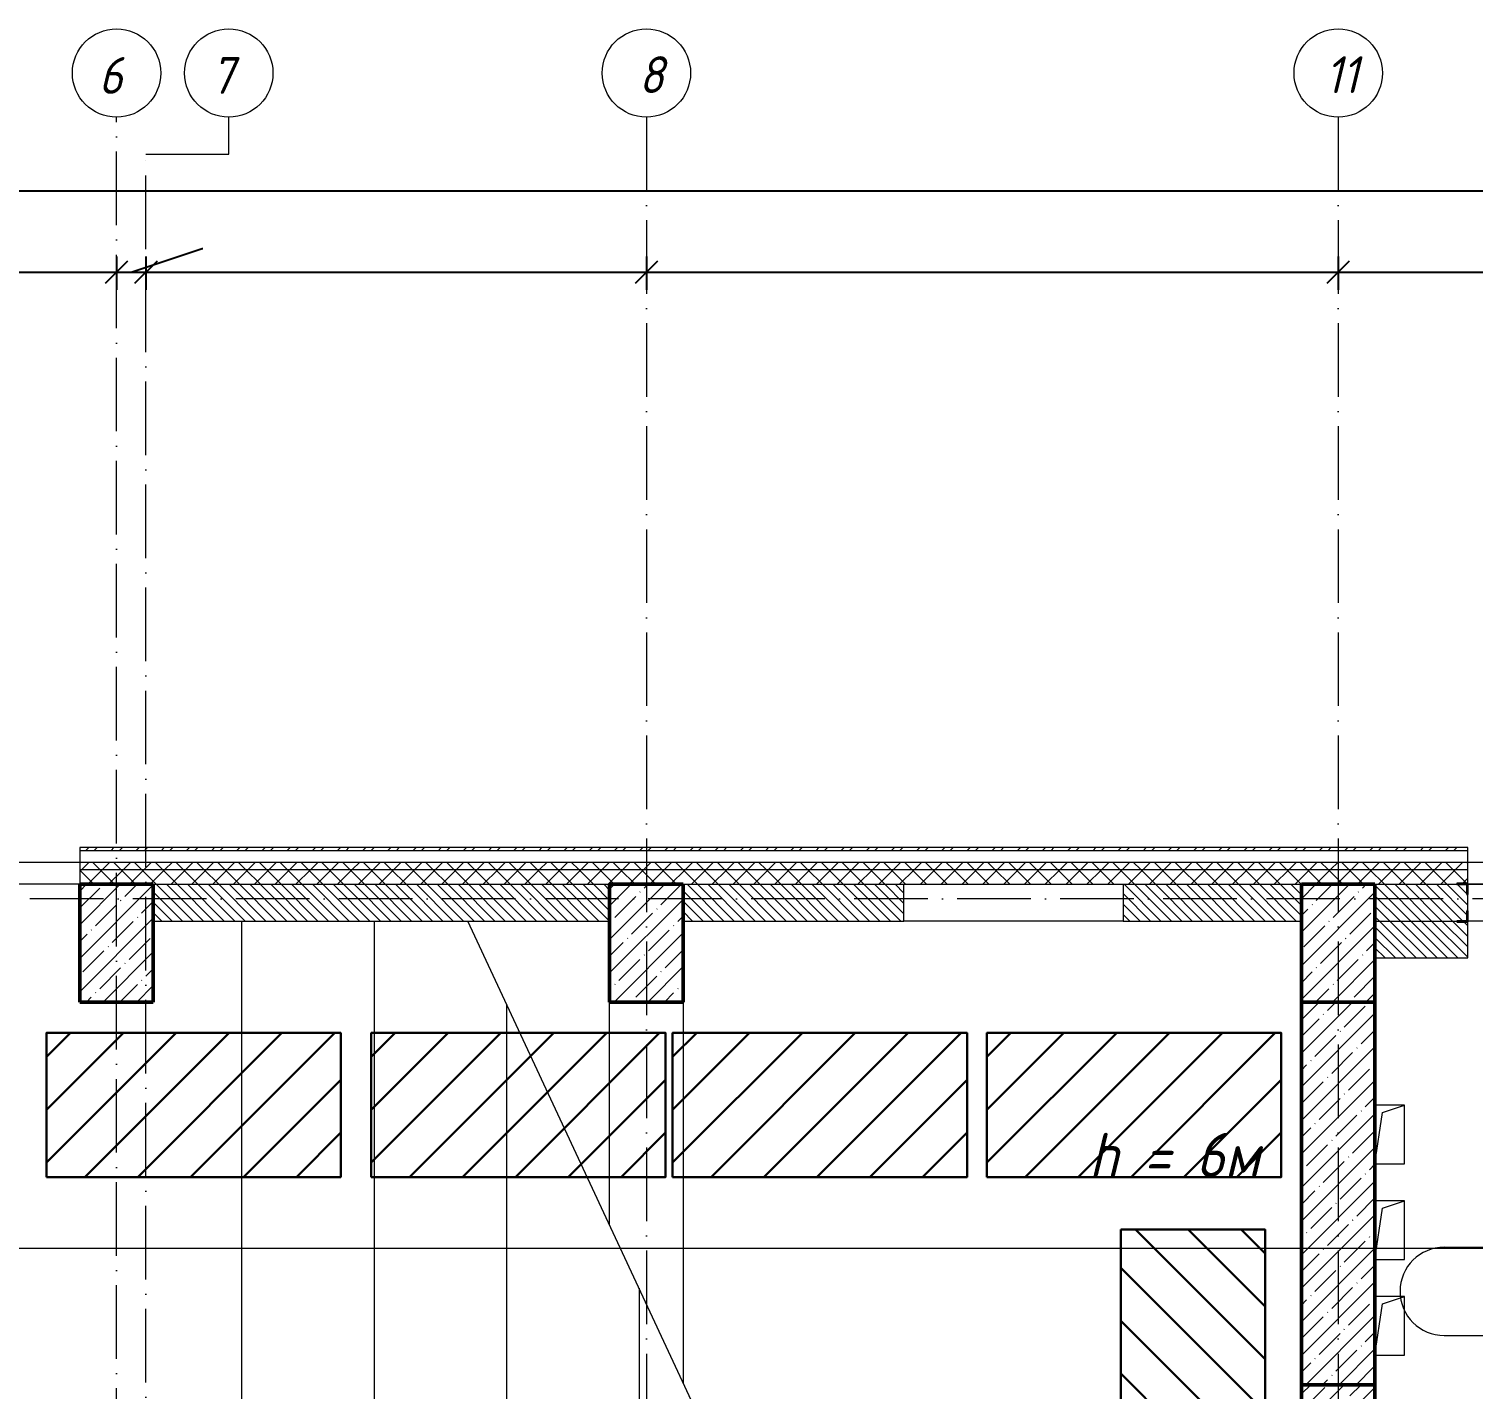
# Model space of a CAD drawing. Header units: millimetres. Extents: x -356862 to 418287, y 0 to 839748.
# Drawn here: x -167461 to -157648, y 541267 to 550509 of the extents above; entities that cross this region are included whole.
import ezdxf

# ---------------------------------------------------------------- set-up
doc = ezdxf.new("R2010")
doc.units = ezdxf.units.MM
doc.linetypes.add('50_200_ШТРИХ_1Т_ш5_п1_п1_', pattern=[700, 500, -100, 0, -100])
for name, color, linetype, lineweight in [('0) строит. леса', 20, 'Continuous', 30), ('A-____-____-DIMS', 7, 'Continuous', 9), ('A-GENM-____-MCUT', 7, 'Continuous', 25), ('A-GENM-____-OTLN', 7, 'Continuous', 9), ('A-GENM-____-OTLN-1', 7, 'Continuous', 25), ('A-WALL-____-MCUT', 7, 'Continuous', 13), ('A-WALL-____-MCUT-1', 7, 'Continuous', 9), ('A-WALL-____-MCUT-2', 7, 'Continuous', 50), ('A-WALL-____-OTLN', 7, 'Continuous', 9), ('A-WALL-____-PATT-1', 7, 'Continuous', 9), ('A-WALL-FNSH-MCUT-1', 7, 'Continuous', 9), ('I-WALL-____-OTLN', 7, 'Continuous', 9), ('S-COLS-____-MCUT', 7, 'Continuous', 50), ('S-COLS-____-OTLN', 7, 'Continuous', 9), ('S-GRID-____-IDEN', 7, 'Continuous', 9), ('S-GRID-____-OTLN', 7, 'Continuous', 9), ('S-GRID-____-OTLN-1', 7, '50_200_ШТРИХ_1Т_ш5_п1_п1_', 9), ('S-STRS-____-MBND', 7, 'Continuous', 9), ('S-STRS-____-OTLN-1', 7, 'Continuous', 9)]:
    doc.layers.add(name, color=color, linetype=linetype, lineweight=lineweight)
doc.layers.add('A-AREA-IDEN-1', color=7, linetype='Continuous', lineweight=9, true_color=0x000000)
doc.layers.add('G-____-____-SYMB-1', color=9, linetype='Continuous', lineweight=9, true_color=0x808080)
doc.styles.add('ISOCPEUR_I', font='isocpeui.ttf', dxfattribs={"width": 0.9, "height": 2.5})
doc.styles.add('ISOCPEUR_I_9', font='isocpeui.ttf', dxfattribs={"width": 0.9, "height": 250})
doc.dimstyles.new('ISO-2_5_0_9К_БОЛЬШОЙ_ОСИ', dxfattribs={"dimscale": 304.8, "dimtxt": 248.995294, "dimasz": 0.492126, "dimexe": 0.393701, "dimexo": 0, "dimgap": 0, "dimtad": 1, "dimdec": 0, "dimzin": 0, "dimdsep": 46, "dimtxsty": 'ISOCPEUR_I', "dimblk1": 'OBLIQUE', "dimblk2": 'OBLIQUE', "dimsah": 1, "dimcen": 0.09, "dimdle": 0.393701, "dimazin": 0, "dimtfac": 1, "dimtdec": 4, "dimtix": 1, "dimtmove": 0, "dimatfit": 3, "dimfxl": 1, "dimtvp": 1, "dimtolj": 1, "dimtzin": 0, "dimarcsym": 2})
doc.dimstyles.new('ISO-2_5_0_9К_БОЛЬШОЙ_ОСИ_1', dxfattribs={"dimscale": 304.8, "dimtxt": 248.995294, "dimasz": 0.492126, "dimexe": 0.393701, "dimexo": 0, "dimgap": 0, "dimtad": 1, "dimdec": 0, "dimzin": 0, "dimdsep": 46, "dimtxsty": 'ISOCPEUR_I', "dimblk1": 'OBLIQUE', "dimblk2": 'OBLIQUE', "dimsah": 1, "dimcen": 0.09, "dimdle": 0.393701, "dimazin": 0, "dimtfac": 1, "dimtdec": 4, "dimtix": 1, "dimtmove": 1, "dimatfit": 3, "dimfxl": 1, "dimtvp": 1, "dimtolj": 1, "dimtzin": 0, "dimarcsym": 2})
doc.dimstyles.new('ISO-2_5_0_9К_БОЛЬШОЙ_ОСИ_2', dxfattribs={"dimscale": 304.8, "dimtxt": 248.995294, "dimasz": 0.492126, "dimexe": 0.393701, "dimexo": 0, "dimgap": 0, "dimtad": 1, "dimdec": 0, "dimzin": 0, "dimdsep": 46, "dimtxsty": 'ISOCPEUR_I_9', "dimblk1": 'OBLIQUE', "dimblk2": 'OBLIQUE', "dimsah": 1, "dimcen": 0.09, "dimdle": 0.393701, "dimazin": 0, "dimtfac": 1, "dimtdec": 4, "dimtix": 1, "dimtmove": 2, "dimatfit": 3, "dimfxl": 1, "dimtvp": 1, "dimtolj": 1, "dimtzin": 0, "dimarcsym": 2})
pattern_1 = [(135, (-176515.067, 459015.94), (-35.35534, -35.35534), [])]
pattern_2 = [(45, (-176515.07, 459015.94), (-70.71068, 70.71068), []), (135, (-176515.07, 459015.94), (-70.71068, -70.71068), [])]

# ---------------------------------------------------------------- blocks, each defined once
blk = doc.blocks.new('BSC_Колонна _Прямоугольная - 500х800-25984396-АР1_План отверстий 1 этажа в осях 1-64_Ю-ЯЯ')
at = {"layer": 'S-COLS-____-OTLN'}
h = blk.add_hatch(dxfattribs=at)
h.set_pattern_fill('FP_14', color=256, style=0, pattern_type=2)
h.set_pattern_definition([(45, (-9650, -85281.04), (-114.04925, 114.04925), []), (45, (-9535.95, -85281.04), (-114.04925, 114.04925), [201.613, -40.323, 3.353, -36.97])])
h.paths.add_polyline_path([(-250, -400), (250, -400), (250, 400), (-250, 400)], flags=0)
at = {"layer": 'S-COLS-____-MCUT'}
for p, q in [((250, 400), (-250, 400)), ((-250, 400), (-250, -400)), ((250, -400), (250, 400)), ((-250, -400), (250, -400))]:
    blk.add_line(p, q, dxfattribs=at)
blk = doc.blocks.new('BSC_Колонна _Прямоугольная - 500х800-V68-АР1_План отверстий 1 этажа в осях 1-64_Ю-ЯЯ')
at = {"layer": 'S-COLS-____-OTLN'}
h = blk.add_hatch(dxfattribs=at)
h.set_pattern_fill('FP_76', color=256, style=0, pattern_type=2)
h.set_pattern_definition([(45, (-13250, -85281.04), (-114.04925, 114.04925), []), (45, (-13135.95, -85281.04), (-114.04925, 114.04925), [201.613, -40.323, 3.353, -36.97])])
h.paths.add_polyline_path([(-250, -400), (250, -400), (250, 400), (-250, 400)], flags=0)
at = {"layer": 'S-COLS-____-MCUT'}
for p, q in [((250, 400), (-250, 400)), ((-250, 400), (-250, -400)), ((250, -400), (250, 400)), ((-250, -400), (250, -400))]:
    blk.add_line(p, q, dxfattribs=at)
blk = doc.blocks.new('BSC_Колонна _Прямоугольная - 500х800-V69-АР1_План отверстий 1 этажа в осях 1-64_Ю-ЯЯ')
at = {"layer": 'S-COLS-____-OTLN'}
h = blk.add_hatch(dxfattribs=at)
h.set_pattern_fill('FP_77', color=256, style=0, pattern_type=2)
h.set_pattern_definition([(45, (-17950, -85281.04), (-114.04925, 114.04925), []), (45, (-17835.95, -85281.04), (-114.04925, 114.04925), [201.613, -40.323, 3.353, -36.97])])
h.paths.add_polyline_path([(-250, -400), (250, -400), (250, 400), (-250, 400)], flags=0)
at = {"layer": 'S-COLS-____-MCUT'}
for p, q in [((250, 400), (-250, 400)), ((-250, 400), (-250, -400)), ((250, -400), (250, 400)), ((-250, -400), (250, -400))]:
    blk.add_line(p, q, dxfattribs=at)
blk = doc.blocks.new('BSC_Колонна _Прямоугольная - 500х500-28077406-АР1_План отверстий 1 этажа в осях 1-64_Ю-ЯЯ')
at = {"layer": 'S-COLS-____-OTLN'}
h = blk.add_hatch(dxfattribs=at)
h.set_pattern_fill('FP_158', color=256, style=0, pattern_type=2)
h.set_pattern_definition([(45, (-17950, -82031.04), (-114.04925, 114.04925), []), (45, (-17835.95, -82031.04), (-114.04925, 114.04925), [201.613, -40.323, 3.353, -36.97])])
h.paths.add_polyline_path([(-250, -250), (250, -250), (250, 250), (-250, 250)], flags=0)
at = {"layer": 'S-COLS-____-MCUT'}
for p, q in [((250, 250), (-250, 250)), ((-250, 250), (-250, -250)), ((250, -250), (250, 250)), ((-250, -250), (250, -250))]:
    blk.add_line(p, q, dxfattribs=at)
blk = doc.blocks.new('Фахверк_СКБ_Уголок - 250_2700-27497298-АР1_План отверстий 1 этажа в осях 1-64_Ю-ЯЯ')
at = {"layer": 'A-GENM-____-MCUT'}
for p, q in [((200, 181), (125, 181)), ((125, 181), (125, 106)), ((125, 106), (131, 106)), ((131, 106), (131, 175)), ((131, 175), (200, 175)), ((200, 175), (200, 181)), ((131, -6), (125, -6)), ((125, -6), (125, -81)), ((125, -81), (200, -81)), ((131, -75), (131, -6)), ((200, -75), (131, -75)), ((200, -81), (200, -75))]:
    blk.add_line(p, q, dxfattribs=at)
blk = doc.blocks.new('AR_Отверстие прямоугольное _в плите_ - AR_Отверстие прямоугольное _в плите_-V176-АР1_План отверстий 1 этажа в осях 1-64_Ю-ЯЯ')
at = {"layer": 'A-GENM-____-OTLN'}
for p, q in [((100, 200), (-100, 200)), ((-50, 150), (100, 200)), ((100, -200), (100, 200)), ((-100, -200), (-50, 150)), ((-100, -200), (100, -200))]:
    blk.add_line(p, q, dxfattribs=at)
blk = doc.blocks.new('Ось сетки - Круг_Ø6_00__ISO-2_5_0_9K_-25732049-АР1_План отверстий 1 этажа в осях 1-64_Ю-ЯЯ')
at = {"layer": 'S-GRID-____-IDEN'}
blk.add_circle((0, 0), 3, dxfattribs=at)
blk = doc.blocks.new('_Oblique')
at = {"color": 0, "linetype": 'ByBlock', "lineweight": -2}
blk.add_line((-0.5, -0.5), (0.5, 0.5), dxfattribs=at)
blk = doc.blocks.new('*D13426')
at = {"layer": 'A-____-____-DIMS', "color": 0, "lineweight": -2, "transparency": 16777216}
for p, q in [((-168765.1, 548962.5), (-168765.1, 548736.4)), ((-166865.1, 548962.5), (-166865.1, 548736.4)), ((-168885.1, 548856.4), (-166745.1, 548856.4))]:
    blk.add_line(p, q, dxfattribs=at)
at = {"layer": 'Defpoints', "color": 0, "transparency": 16777216}
for p in [(-168765.1, 548962.5), (-166865.1, 548962.5), (-166865.1, 548856.4)]:
    blk.add_point(p, dxfattribs=at)
at = {"layer": 'A-____-____-DIMS', "color": 0, "lineweight": -2, "transparency": 16777216, "xscale": 150, "yscale": 150, "zscale": 150, "rotation": 180}
blk.add_blockref('_Oblique', (-168765.1, 548856.4), dxfattribs=at)
at = {"layer": 'A-____-____-DIMS', "color": 0, "lineweight": -2, "transparency": 16777216, "xscale": 150, "yscale": 150, "zscale": 150}
blk.add_blockref('_Oblique', (-166865.1, 548856.4), dxfattribs=at)
at = {"layer": 'A-____-____-DIMS', "color": 0, "transparency": 16777216, "insert": (-167815.1, 548857.6), "char_height": 2.5, "width": 701.018, "attachment_point": 5, "style": 'ISOCPEUR_I'}
blk.add_mtext('\\A1;1900', dxfattribs=at)
blk = doc.blocks.new('*D13427')
at = {"layer": 'A-____-____-DIMS', "color": 0, "lineweight": -2, "transparency": 16777216}
for p, q in [((-166765.1, 548856.4), (-166282.6, 549016.3)), ((-166282.6, 549016.3), (-166277.8, 549016.3)), ((-166865.1, 548962.5), (-166865.1, 548736.4)), ((-166665.1, 548962.5), (-166665.1, 548736.4)), ((-166985.1, 548856.4), (-166545.1, 548856.4))]:
    blk.add_line(p, q, dxfattribs=at)
at = {"layer": 'Defpoints', "color": 0, "transparency": 16777216}
for p in [(-166865.1, 548962.5), (-166665.1, 548962.5), (-166665.1, 548856.4)]:
    blk.add_point(p, dxfattribs=at)
at = {"layer": 'A-____-____-DIMS', "color": 0, "lineweight": -2, "transparency": 16777216, "xscale": 150, "yscale": 150, "zscale": 150, "rotation": 180}
blk.add_blockref('_Oblique', (-166865.1, 548856.4), dxfattribs=at)
at = {"layer": 'A-____-____-DIMS', "color": 0, "lineweight": -2, "transparency": 16777216, "xscale": 150, "yscale": 150, "zscale": 150}
blk.add_blockref('_Oblique', (-166665.1, 548856.4), dxfattribs=at)
at = {"layer": 'A-____-____-DIMS', "color": 0, "transparency": 16777216, "insert": (-166282.6, 549019.7), "char_height": 2.5, "width": 568.858, "attachment_point": 1, "line_spacing_factor": 1.149209, "style": 'ISOCPEUR_I'}
blk.add_mtext('\\A1;200', dxfattribs=at)
blk = doc.blocks.new('*D13428')
at = {"layer": 'A-____-____-DIMS', "color": 0, "lineweight": -2, "transparency": 16777216}
for p, q in [((-166665.1, 548962.5), (-166665.1, 548736.4)), ((-163265.1, 548962.5), (-163265.1, 548736.4)), ((-166785.1, 548856.4), (-163145.1, 548856.4))]:
    blk.add_line(p, q, dxfattribs=at)
at = {"layer": 'Defpoints', "color": 0, "transparency": 16777216}
for p in [(-166665.1, 548962.5), (-163265.1, 548962.5), (-163265.1, 548856.4)]:
    blk.add_point(p, dxfattribs=at)
at = {"layer": 'A-____-____-DIMS', "color": 0, "lineweight": -2, "transparency": 16777216, "xscale": 150, "yscale": 150, "zscale": 150, "rotation": 180}
blk.add_blockref('_Oblique', (-166665.1, 548856.4), dxfattribs=at)
at = {"layer": 'A-____-____-DIMS', "color": 0, "lineweight": -2, "transparency": 16777216, "xscale": 150, "yscale": 150, "zscale": 150}
blk.add_blockref('_Oblique', (-163265.1, 548856.4), dxfattribs=at)
at = {"layer": 'A-____-____-DIMS', "color": 0, "transparency": 16777216, "insert": (-164965.1, 548857.6), "char_height": 2.5, "width": 781.462, "attachment_point": 5, "style": 'ISOCPEUR_I'}
blk.add_mtext('\\A1;3400', dxfattribs=at)
blk = doc.blocks.new('*D13429')
at = {"layer": 'A-____-____-DIMS', "color": 0, "lineweight": -2, "transparency": 16777216}
for p, q in [((-163265.1, 548962.5), (-163265.1, 548736.4)), ((-158565.1, 548962.5), (-158565.1, 548736.4)), ((-163385.1, 548856.4), (-158445.1, 548856.4))]:
    blk.add_line(p, q, dxfattribs=at)
at = {"layer": 'Defpoints', "color": 0, "transparency": 16777216}
for p in [(-163265.1, 548962.5), (-158565.1, 548962.5), (-158565.1, 548856.4)]:
    blk.add_point(p, dxfattribs=at)
at = {"layer": 'A-____-____-DIMS', "color": 0, "lineweight": -2, "transparency": 16777216, "xscale": 150, "yscale": 150, "zscale": 150, "rotation": 180}
blk.add_blockref('_Oblique', (-163265.1, 548856.4), dxfattribs=at)
at = {"layer": 'A-____-____-DIMS', "color": 0, "lineweight": -2, "transparency": 16777216, "xscale": 150, "yscale": 150, "zscale": 150}
blk.add_blockref('_Oblique', (-158565.1, 548856.4), dxfattribs=at)
at = {"layer": 'A-____-____-DIMS', "color": 0, "transparency": 16777216, "insert": (-160915.1, 548857.7), "char_height": 2.5, "width": 781.462, "attachment_point": 5, "style": 'ISOCPEUR_I'}
blk.add_mtext('\\A1;4700', dxfattribs=at)
blk = doc.blocks.new('*D13430')
at = {"layer": 'A-____-____-DIMS', "color": 0, "lineweight": -2, "transparency": 16777216}
for p, q in [((-158565.1, 548962.5), (-158565.1, 548736.4)), ((-155565.1, 548962.5), (-155565.1, 548736.4)), ((-158685.1, 548856.4), (-155445.1, 548856.4))]:
    blk.add_line(p, q, dxfattribs=at)
at = {"layer": 'Defpoints', "color": 0, "transparency": 16777216}
for p in [(-158565.1, 548962.5), (-155565.1, 548962.5), (-155565.1, 548856.4)]:
    blk.add_point(p, dxfattribs=at)
at = {"layer": 'A-____-____-DIMS', "color": 0, "lineweight": -2, "transparency": 16777216, "xscale": 150, "yscale": 150, "zscale": 150, "rotation": 180}
blk.add_blockref('_Oblique', (-158565.1, 548856.4), dxfattribs=at)
at = {"layer": 'A-____-____-DIMS', "color": 0, "lineweight": -2, "transparency": 16777216, "xscale": 150, "yscale": 150, "zscale": 150}
blk.add_blockref('_Oblique', (-155565.1, 548856.4), dxfattribs=at)
at = {"layer": 'A-____-____-DIMS', "color": 0, "transparency": 16777216, "insert": (-157065.1, 548857.6), "char_height": 2.5, "width": 758.478, "attachment_point": 5, "style": 'ISOCPEUR_I'}
blk.add_mtext('\\A1;3000', dxfattribs=at)
blk = doc.blocks.new('*D13463')
at = {"layer": 'A-____-____-DIMS', "color": 0, "lineweight": -2, "transparency": 16777216}
for p, q in [((-178865.1, 549514.7), (-178865.1, 549288.6)), ((-75365.1, 549514.7), (-75365.1, 549288.6)), ((-178985.1, 549408.6), (-127631.7, 549408.6)), ((-75245.1, 549408.6), (-126752.7, 549408.6))]:
    blk.add_line(p, q, dxfattribs=at)
at = {"layer": 'Defpoints', "color": 0, "transparency": 16777216}
for p in [(-178865.1, 549514.7), (-75365.1, 549514.7), (-75365.1, 549408.6)]:
    blk.add_point(p, dxfattribs=at)
at = {"layer": 'A-____-____-DIMS', "color": 0, "lineweight": -2, "transparency": 16777216, "xscale": 150, "yscale": 150, "zscale": 150, "rotation": 180}
blk.add_blockref('_Oblique', (-178865.1, 549408.6), dxfattribs=at)
at = {"layer": 'A-____-____-DIMS', "color": 0, "lineweight": -2, "transparency": 16777216, "xscale": 150, "yscale": 150, "zscale": 150}
blk.add_blockref('_Oblique', (-75365.1, 549408.6), dxfattribs=at)
at = {"layer": 'A-____-____-DIMS', "color": 0, "transparency": 16777216, "insert": (-127732.3, 549735.2), "char_height": 250, "width": 1080.257, "attachment_point": 1, "line_spacing_factor": 1.149209, "style": 'ISOCPEUR_I_9'}
blk.add_mtext('\\A1;103500', dxfattribs=at)
blk = doc.blocks.new('AAR_СКБ_Марка_помещения_1_5 ммп - Номер _ Площадь-27962135-АИ_План этажа_Стены_1')
at = {"layer": 'A-AREA-IDEN-1'}
for p, q in [((-2.987, 3), (3.013, 3)), ((-2.987, 0), (3.013, 0))]:
    blk.add_line(p, q, dxfattribs=at)
for centre, start, end in [((-2.987, 1.5), 90, 270), ((3.013, 1.5), 270, 90)]:
    blk.add_arc(centre, 1.5, start, end, dxfattribs=at)

msp = doc.modelspace()

# ---------------------------------------------------------------- hatches: boundary and pattern name
at = {"layer": '0) строит. леса'}
h = msp.add_hatch(dxfattribs=at)
h.set_pattern_fill('ANSI31', color=256, scale=80)
h.set_pattern_definition([(45, (-166901.15, 688726.05), (-179.60512, 179.60512), [])])
h.paths.add_polyline_path([(-167341.3758, 542707.5523), (-165341.3758, 542707.5523), (-165341.3758, 543687.5523), (-167341.3758, 543687.5523)])
h = msp.add_hatch(dxfattribs=at)
h.set_pattern_fill('ANSI31', color=256, scale=80)
h.set_pattern_definition([(45, (-164694.83, 688726.05), (-179.60512, 179.60512), [])])
h.paths.add_polyline_path([(-165135.0582, 542707.5523), (-163135.0582, 542707.5523), (-163135.0582, 543687.5523), (-165135.0582, 543687.5523)])
h = msp.add_hatch(dxfattribs=at)
h.set_pattern_fill('ANSI31', color=256, scale=80)
h.set_pattern_definition([(45, (-162646.67, 688726.05), (-179.60512, 179.60512), [])])
h.paths.add_polyline_path([(-163086.9041, 542707.5523), (-161086.9041, 542707.5523), (-161086.9041, 543687.5523), (-163086.9041, 543687.5523)])
h = msp.add_hatch(dxfattribs=at)
h.set_pattern_fill('ANSI31', color=256, scale=80)
h.set_pattern_definition([(45, (-160511.49, 688726.05), (-179.60512, 179.60512), [])])
h.paths.add_polyline_path([(-160951.7143, 542707.5523), (-158951.7143, 542707.5523), (-158951.7143, 543687.5523), (-160951.7143, 543687.5523)])
h = msp.add_hatch(dxfattribs=at)
h.set_pattern_fill('ANSI31', color=256, scale=80, angle=-90)
h.set_pattern_definition([(315, (-14022.8, 541911.17), (179.60512, 179.60512), [])])
h.paths.add_polyline_path([(-160041.3029, 542351.3945), (-160041.3029, 540351.3945), (-159061.3029, 540351.3945), (-159061.3029, 542351.3945)])
at = {"layer": 'A-WALL-____-PATT-1'}
h = msp.add_hatch(dxfattribs=at)
h.set_pattern_fill('FP_3', color=256, style=0, pattern_type=2)
h.set_pattern_definition([(45, (-176515.07, 459015.94), (-85.53659, 85.53659), []), (45, (-176458.04, 459015.94), (-85.53659, 85.53659), [])])
h.paths.add_polyline_path([(-153735.0675, 544926.983), (-152646.0675, 544926.983), (-152646.0675, 544946.983), (-153735.0675, 544946.983)], flags=0)
h.paths.add_polyline_path([(-155135.0675, 544926.983), (-155135.0675, 544946.983), (-156385.0675, 544946.983), (-156385.0675, 544926.983), (-155320.4682, 544926.983)], flags=0)
h.paths.add_polyline_path([(-157685.0675, 544926.983), (-157685.0675, 544946.983), (-167115.0675, 544946.983), (-167115.0675, 544926.983), (-158855.4695, 544926.983)], flags=0)
h.paths.add_polyline_path([(-170965.0675, 544926.983), (-170965.0675, 544946.983), (-179195.0675, 544946.983), (-179195.0675, 544926.983), (-171227.9742, 544926.983)], flags=0)
h = msp.add_hatch(dxfattribs=at)
h.set_pattern_fill('FP_1', color=256, style=0, pattern_type=2)
h.set_pattern_definition(pattern_2)
h.paths.add_polyline_path([(-146715.0675, 544796.983), (-146715.0675, 544846.983), (-147865.0675, 544846.983), (-147865.0675, 544796.983)], flags=0)
h.paths.add_polyline_path([(-144112.0675, 544796.983), (-144112.0675, 544846.983), (-144915.0675, 544846.983), (-144915.0675, 544796.983), (-144715.4642, 544796.983)], flags=0)
h.paths.add_polyline_path([(-149665.0675, 544796.983), (-149665.0675, 544846.983), (-150735.0675, 544846.983), (-150735.0675, 544796.983)], flags=0)
h.paths.add_polyline_path([(-157685.0675, 544796.983), (-157685.0675, 544846.983), (-167115.0675, 544846.983), (-167115.0675, 544796.983), (-158855.4695, 544796.983)], flags=0)
h.paths.add_polyline_path([(-153552.9675, 544796.983), (-152535.0675, 544796.983), (-152535.0675, 544846.983), (-153735.0675, 544846.983), (-153735.0675, 544796.983)], flags=0)
h.paths.add_polyline_path([(-155135.0675, 544796.983), (-155135.0675, 544846.983), (-156385.0675, 544846.983), (-156385.0675, 544796.983), (-155320.4682, 544796.983)], flags=0)
h.paths.add_polyline_path([(-170965.0675, 544796.983), (-170965.0675, 544846.983), (-179065.0675, 544846.983), (-179065.0675, 544796.983), (-171227.9742, 544796.983)], flags=0)
h = msp.add_hatch(dxfattribs=at)
h.set_pattern_fill('FP_1', color=256, style=0, pattern_type=2)
h.set_pattern_definition(pattern_2)
h.paths.add_polyline_path([(-144115.0675, 544696.983), (-144112.0675, 544696.983), (-144112.0675, 544796.983), (-144915.0675, 544796.983), (-144915.0675, 544702.983), (-144840.0675, 544702.983), (-144840.0675, 544696.983), (-144715.4642, 544696.983)], flags=0)
h.paths.add_polyline_path([(-147265.0675, 544696.983), (-146790.0675, 544696.983), (-146790.0675, 544702.983), (-146715.0675, 544702.983), (-146715.0675, 544796.983), (-147865.0675, 544796.983), (-147865.0675, 544696.983)], flags=0)
h.paths.add_polyline_path([(-149740.0675, 544696.983), (-149740.0675, 544702.983), (-149665.0675, 544702.983), (-149665.0675, 544796.983), (-150735.0675, 544796.983), (-150735.0675, 544702.983), (-150660.0675, 544702.983), (-150660.0675, 544696.983)], flags=0)
h.paths.add_polyline_path([(-153660.0675, 544696.983), (-152610.0675, 544696.983), (-152610.0675, 544702.983), (-152535.0675, 544702.983), (-152535.0675, 544796.983), (-153735.0675, 544796.983), (-153735.0675, 544702.983), (-153660.0675, 544702.983)], flags=0)
h.paths.add_polyline_path([(-156310.0675, 544696.983), (-155135.0675, 544696.983), (-155135.0675, 544796.983), (-156385.0675, 544796.983), (-156385.0675, 544702.983), (-156310.0675, 544702.983)], flags=0)
h.paths.add_polyline_path([(-157760.0675, 544696.983), (-157760.0675, 544702.983), (-157685.0675, 544702.983), (-157685.0675, 544796.983), (-167115.0675, 544796.983), (-167115.0675, 544696.983), (-158315.0675, 544696.983)], flags=0)
h.paths.add_polyline_path([(-170965.0675, 544696.983), (-170965.0675, 544796.983), (-178965.0675, 544796.983), (-178965.0675, 544696.983), (-171227.9742, 544696.983)], flags=0)
h = msp.add_hatch(dxfattribs=at)
h.set_pattern_fill('FP_6', color=256, style=0, pattern_type=2)
h.set_pattern_definition(pattern_1)
h.paths.add_polyline_path([(-163515.0675, 544446.983), (-163515.0675, 544696.983), (-166615.0675, 544696.983), (-166615.0675, 544446.983)], flags=0)
h = msp.add_hatch(dxfattribs=at)
h.set_pattern_fill('FP_6', color=256, style=0, pattern_type=2)
h.set_pattern_definition(pattern_1)
h.paths.add_polyline_path([(-158815.0675, 544446.983), (-158815.0675, 544696.983), (-160026.1744, 544696.983), (-160026.1744, 544446.983), (-158855.4695, 544446.983)], flags=0)
h.paths.add_polyline_path([(-161515.0675, 544446.983), (-161515.0675, 544696.983), (-163015.0675, 544696.983), (-163015.0675, 544446.983), (-162390.4709, 544446.983)], flags=0)
h = msp.add_hatch(dxfattribs=at)
h.set_pattern_fill('FP_6', color=256, style=0, pattern_type=2)
h.set_pattern_definition(pattern_1)
h.paths.add_polyline_path([(-156310.0675, 544446.983), (-155385.0675, 544446.983), (-155385.0675, 544696.983), (-156379.0675, 544696.983), (-156379.0675, 544627.983), (-156385.0675, 544627.983), (-156385.0675, 544515.983), (-156379.0675, 544515.983), (-156379.0675, 544446.983)], flags=0)
h.paths.add_polyline_path([(-158315.0675, 544446.983), (-157691.0675, 544446.983), (-157691.0675, 544515.983), (-157685.0675, 544515.983), (-157685.0675, 544627.983), (-157691.0675, 544627.983), (-157691.0675, 544696.983), (-158315.0675, 544696.983), (-158315.0675, 544515.983)], flags=0)
h = msp.add_hatch(dxfattribs=at)
h.set_pattern_fill('FP_6', color=256, style=0, pattern_type=2)
h.set_pattern_definition(pattern_1)
h.paths.add_polyline_path([(-157685.0675, 544196.983), (-157685.0675, 544440.983), (-157760.0675, 544440.983), (-157760.0675, 544446.983), (-158315.0675, 544446.983), (-158315.0675, 544196.983), (-157691.0675, 544196.983)], flags=0)
h = msp.add_hatch(dxfattribs=at)
h.set_pattern_fill('FP_13', color=256, style=0, pattern_type=2)
h.set_pattern_definition([(45, (-176515.07, 459015.94), (-114.04925, 114.04925), []), (45, (-176401.02, 459015.94), (-114.04925, 114.04925), [201.612, -40.322, 3.353, -36.97])])
h.paths.add_polyline_path([(-158315.0675, 541296.983), (-158315.0675, 543896.983), (-158815.0675, 543896.983), (-158815.0675, 541296.983)], flags=0)

# ---------------------------------------------------------------- linework, layer by layer
at = {"layer": '0) строит. леса'}
for points in [[(-167341.3758, 542707.5523), (-165341.3758, 542707.5523), (-165341.3758, 543687.5523), (-167341.3758, 543687.5523)], [(-165135.0582, 542707.5523), (-163135.0582, 542707.5523), (-163135.0582, 543687.5523), (-165135.0582, 543687.5523)], [(-163086.9041, 542707.5523), (-161086.9041, 542707.5523), (-161086.9041, 543687.5523), (-163086.9041, 543687.5523)], [(-160951.7143, 542707.5523), (-158951.7143, 542707.5523), (-158951.7143, 543687.5523), (-160951.7143, 543687.5523)], [(-160041.3029, 542351.3945), (-160041.3029, 540351.3945), (-159061.3029, 540351.3945), (-159061.3029, 542351.3945)]]:
    msp.add_lwpolyline(points, close=True, dxfattribs=at)
at = {"layer": 'A-WALL-____-MCUT'}
for p, q in [((-167115.0675, 544926.983), (-157685.0675, 544926.983)), ((-167115.0675, 544926.983), (-167115.0675, 544696.983)), ((-157685.0675, 544702.983), (-157685.0675, 544926.983)), ((-166615.0675, 544696.983), (-163515.0675, 544696.983)), ((-163015.0675, 544696.983), (-158815.0675, 544696.983)), ((-161515.0675, 544446.983), (-161515.0675, 544696.983)), ((-160026.1744, 544696.983), (-160026.1744, 544446.983)), ((-158315.0675, 544696.983), (-158315.0675, 544696.983)), ((-158315.0675, 544696.983), (-157760.0675, 544696.983)), ((-157685.0675, 544515.983), (-157685.0675, 544627.983)), ((-166615.0675, 544446.983), (-163515.0675, 544446.983)), ((-163015.0675, 544446.983), (-161515.0675, 544446.983)), ((-160026.1744, 544446.983), (-158815.0675, 544446.983)), ((-158315.0675, 544446.983), (-157760.0675, 544446.983)), ((-157685.0675, 544196.983), (-157685.0675, 544440.983)), ((-158315.0675, 544196.983), (-157685.0675, 544196.983))]:
    msp.add_line(p, q, dxfattribs=at)
at = {"layer": 'A-WALL-____-MCUT-1'}
for p, q in [((-167115.0675, 544846.983), (-157685.0675, 544846.983)), ((-167115.0675, 544796.983), (-157685.0675, 544796.983))]:
    msp.add_line(p, q, dxfattribs=at)
at = {"layer": 'A-WALL-____-MCUT-2'}
for p, q in [((-158815.0675, 543896.983), (-158815.0675, 541296.983)), ((-158315.0675, 541296.983), (-158315.0675, 543896.983))]:
    msp.add_line(p, q, dxfattribs=at)
at = {"layer": 'A-WALL-____-OTLN'}
for p, q in [((-170965.0675, 544846.983), (-167115.0675, 544846.983)), ((-157685.0675, 544846.983), (-156385.0675, 544846.983)), ((-167115.0675, 544696.983), (-168915.0675, 544696.983)), ((-157685.0675, 544696.983), (-156385.0675, 544696.983)), ((-156385.0675, 544696.983), (-157685.0675, 544696.983)), ((-156385.0675, 544446.983), (-157685.0675, 544446.983)), ((-163515.0675, 542380.9406), (-163515.0675, 543896.983)), ((-163015.0675, 543896.983), (-163015.0675, 541308.6871))]:
    msp.add_line(p, q, dxfattribs=at)
at = {"layer": 'A-WALL-FNSH-MCUT-1'}
for p, q in [((-157685.0675, 544946.983), (-167115.0675, 544946.983)), ((-167115.0675, 544946.983), (-167115.0675, 544926.983)), ((-157685.0675, 544926.983), (-157685.0675, 544946.983))]:
    msp.add_line(p, q, dxfattribs=at)
at = {"layer": 'G-____-____-SYMB-1'}
msp.add_line((-181429.6697, 542224.9935), (-72002.7137, 542224.9935), dxfattribs=at)
at = {"layer": 'I-WALL-____-OTLN'}
msp.add_line((-160026.1744, 544446.983), (-161515.0675, 544446.983), dxfattribs=at)
at = {"layer": 'S-GRID-____-OTLN'}
for p, q in [((-166102.3167, 549657.2561), (-166102.3167, 549908.7924)), ((-166665.0675, 549657.2561), (-166102.3167, 549657.2561))]:
    msp.add_line(p, q, dxfattribs=at)
at = {"layer": 'S-GRID-____-OTLN-1'}
for p, q in [((-166865.0675, 512069.3707), (-166865.0675, 549908.7924)), ((-163265.0675, 549908.7924), (-163265.0675, 511907.5288)), ((-158565.0675, 549908.7924), (-158565.0675, 511907.5288)), ((-166665.0675, 511907.5288), (-166665.0675, 549657.2561)), ((-72440.6609, 544596.983), (-181183.8377, 544596.983))]:
    msp.add_line(p, q, dxfattribs=at)
at = {"layer": 'S-STRS-____-MBND'}
msp.add_line((-162409.6063, 540010.2714), (-164478.4789, 544446.983), dxfattribs=at)
at = {"layer": 'S-STRS-____-OTLN-1'}
for p, q in [((-166015.0675, 544446.983), (-166015.0675, 535346.983)), ((-166015.0675, 544446.983), (-166015.0675, 535346.983)), ((-165115.0675, 544446.983), (-165115.0675, 535346.983)), ((-165115.0675, 544446.983), (-165115.0675, 535346.983)), ((-164215.0675, 543882.0954), (-164215.0675, 535346.983)), ((-164215.0675, 543882.0954), (-164215.0675, 535346.983)), ((-163315.0675, 541952.0392), (-163315.0675, 535346.983)), ((-163315.0675, 541952.0392), (-163315.0675, 535346.983))]:
    msp.add_line(p, q, dxfattribs=at)

# ---------------------------------------------------------------- block references
at = {"layer": 'A-AREA-IDEN-1', "xscale": 199.9999999999999, "yscale": 199.9999999999999, "zscale": 199.9999999999999}
msp.add_blockref('AAR_СКБ_Марка_помещения_1_5 ммп - Номер _ Площадь-27962135-АИ_План этажа_Стены_1', (-157247.3739, 541631.2113), dxfattribs=at)
at = {"layer": 'A-GENM-____-OTLN'}
for p in [(-158215.0675, 542996.983), (-158215.0675, 542346.983), (-158215.0675, 541696.983)]:
    msp.add_blockref('AR_Отверстие прямоугольное _в плите_ - AR_Отверстие прямоугольное _в плите_-V176-АР1_План отверстий 1 этажа в осях 1-64_Ю-ЯЯ', p, dxfattribs=at)
at = {"layer": 'A-GENM-____-OTLN-1', "rotation": 180}
msp.add_blockref('Фахверк_СКБ_Уголок - 250_2700-27497298-АР1_План отверстий 1 этажа в осях 1-64_Ю-ЯЯ', (-157560.0675, 544621.983), dxfattribs=at)
at = {"layer": 'S-COLS-____-OTLN'}
for name, p in [('BSC_Колонна _Прямоугольная - 500х800-25984396-АР1_План отверстий 1 этажа в осях 1-64_Ю-ЯЯ', (-166865.0675, 544296.983)), ('BSC_Колонна _Прямоугольная - 500х800-V68-АР1_План отверстий 1 этажа в осях 1-64_Ю-ЯЯ', (-163265.0675, 544296.983)), ('BSC_Колонна _Прямоугольная - 500х800-V69-АР1_План отверстий 1 этажа в осях 1-64_Ю-ЯЯ', (-158565.0675, 544296.983)), ('BSC_Колонна _Прямоугольная - 500х500-28077406-АР1_План отверстий 1 этажа в осях 1-64_Ю-ЯЯ', (-158565.0675, 541046.983))]:
    msp.add_blockref(name, p, dxfattribs=at)
at = {"layer": 'S-GRID-____-IDEN', "xscale": 99.99999999999993, "yscale": 99.99999999999993, "zscale": 99.99999999999993}
for p in [(-166865.0675, 550208.7924), (-166102.3167, 550208.7924)]:
    msp.add_blockref('Ось сетки - Круг_Ø6_00__ISO-2_5_0_9K_-25732049-АР1_План отверстий 1 этажа в осях 1-64_Ю-ЯЯ', p, dxfattribs=at)
at = {"layer": 'S-GRID-____-IDEN', "xscale": 99.99999999999993, "yscale": 99.99999999999993, "zscale": 99.99999999999993, "rotation": 180}
for p in [(-163265.0675, 550208.7924), (-158565.0675, 550208.7924)]:
    msp.add_blockref('Ось сетки - Круг_Ø6_00__ISO-2_5_0_9K_-25732049-АР1_План отверстий 1 этажа в осях 1-64_Ю-ЯЯ', p, dxfattribs=at)

# ---------------------------------------------------------------- texts
at = {"color": 1, "insert": (-159678.0426, 542707.5523), "char_height": 300, "width": 2817.723091, "attachment_point": 8, "line_spacing_factor": 1.139951, "style": 'ISOCPEUR_I'}
msp.add_mtext('\\pxqc,t8.46667,16.93333,25.4,33.86667,42.33333,50.8,59.26667,67.73333,76.2,84.66667,93.13333,101.6,110.06667,118.53333,127,135.46667,143.93333,152.4,160.86667,169.33333,177.8,186.26667,194.73333,203.2,211.66667,220.13333,228.6,237.06667,245.53333,254,262.46667,270.93333;h = 6м', dxfattribs=at)
at = {"layer": 'S-GRID-____-IDEN', "char_height": 250, "attachment_point": 1, "style": 'ISOCPEUR_I_9'}
for s, insert, width in [('\\fISOCPEUR|b0|i1|c204|p34|;\\W.9;6', (-166986.7458, 550317.567), 202.02525), ('\\fISOCPEUR|b0|i1|c204|p34|;\\W.9;7', (-166223.995, 550317.567), 202.02525), ('\\fISOCPEUR|b0|i1|c204|p34|;\\W.9;8', (-163316.1892, 550322.7261), 202.02525), ('11', (-158651.7392, 550322.7261), 288.6075)]:
    msp.add_mtext(s, dxfattribs=dict(at, insert=insert, width=width))

# ---------------------------------------------------------------- dimensions: what is measured, and where the dimension line sits
at = {"layer": 'A-____-____-DIMS'}
for base, p1, p2, dimstyle, override, picture, middle in [((-75365.0675, 549408.6096), (-178865.0675, 549514.6756), (-75365.0675, 549514.6756), 'ISO-2_5_0_9К_БОЛЬШОЙ_ОСИ_2', {"dimpost": '<>', "dimfxl": 103500}, '*D13463', (-127192.2172, 549568.5568)), ((-166665.0675, 548856.3903), (-166865.0675, 548962.4563), (-166665.0675, 548962.4563), 'ISO-2_5_0_9К_БОЛЬШОЙ_ОСИ_1', {"dimpost": '<>', "dimfxl": 200}, '*D13427', (-166282.6233, 549016.3375))]:
    dim = msp.add_linear_dim(base=base, p1=p1, p2=p2, dimstyle=dimstyle, override=override, dxfattribs=at)
    dim.commit()
    dim.dimension.update_dxf_attribs({"geometry": picture, "text_midpoint": middle, "dimtype": 160})
for base, p1, p2, override, picture, middle in [((-166865.0675, 548856.3903), (-168765.0675, 548962.4563), (-166865.0675, 548962.4563), {"dimpost": '<>', "dimfxl": 1900}, '*D13426', (-167815.0675, 548857.6403)), ((-163265.0675, 548856.3903), (-166665.0675, 548962.4563), (-163265.0675, 548962.4563), {"dimpost": '<>', "dimfxl": 3400}, '*D13428', (-164965.0675, 548857.6403)), ((-158565.0675, 548856.3903), (-163265.0675, 548962.4563), (-158565.0675, 548962.4563), {"dimpost": '<>', "dimfxl": 4700}, '*D13429', (-160915.0675, 548857.6564)), ((-155565.0675, 548856.3903), (-158565.0675, 548962.4563), (-155565.0675, 548962.4563), {"dimpost": '<>', "dimfxl": 3000}, '*D13430', (-157065.0675, 548857.6403))]:
    dim = msp.add_linear_dim(base=base, p1=p1, p2=p2, dimstyle='ISO-2_5_0_9К_БОЛЬШОЙ_ОСИ', override=override, dxfattribs=at)
    dim.commit()
    dim.dimension.update_dxf_attribs({"geometry": picture, "text_midpoint": middle})

doc.saveas('drawing.dxf')
